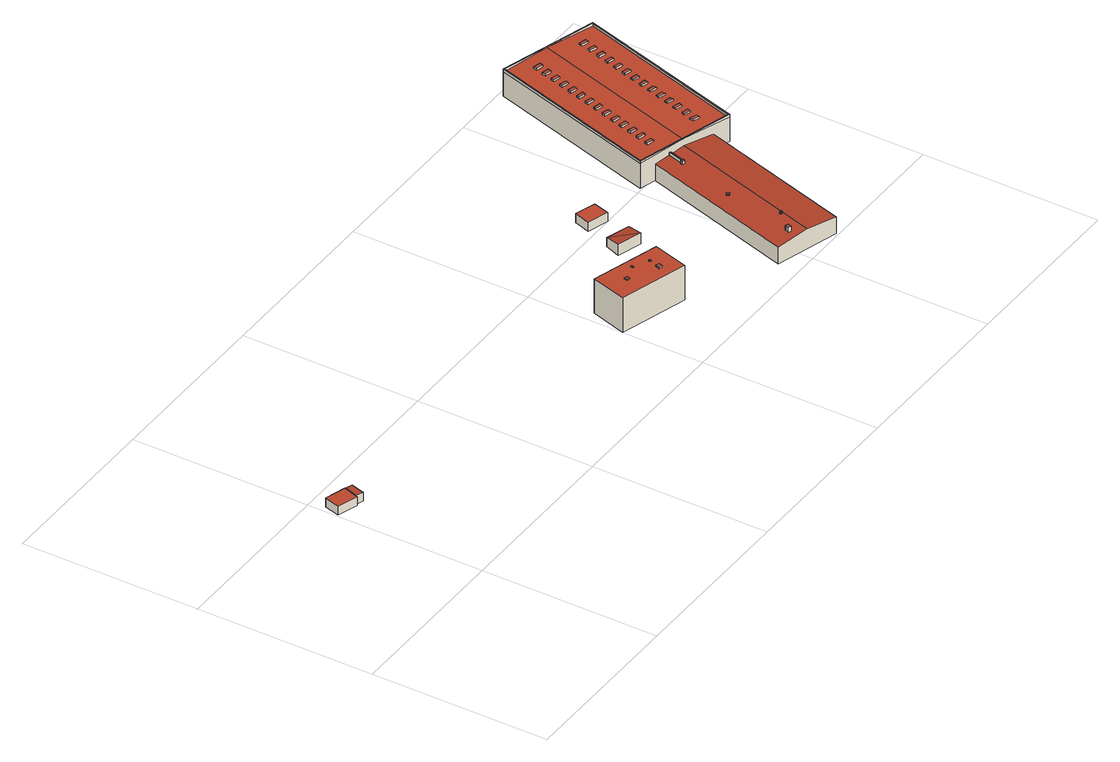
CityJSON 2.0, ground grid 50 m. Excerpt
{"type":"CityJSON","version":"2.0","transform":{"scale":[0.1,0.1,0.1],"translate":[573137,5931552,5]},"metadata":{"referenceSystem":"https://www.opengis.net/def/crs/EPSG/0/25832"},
"CityObjects":{
"building1":{"type":"Building","attributes":{"Grundfläche 2D":"27.439386","Grundhöhe NN":"5.602"},"geometry":[{"type":"Solid","lod":"3","boundaries":[[[[0,1,2,3]],[[1,0,4,5]],[[2,1,5,6]],[[3,2,6,7]],[[0,3,7,4]],[[5,4,7,6]]]],"semantics":{"surfaces":[{"type":"RoofSurface"},{"type":"WallSurface"},{"type":"GroundSurface"}],"values":[[0,1,1,1,1,2]]}}]},
"building2":{"type":"Building","attributes":{"Grundfläche 2D":"8.705988","Grundhöhe NN":"5.605"},"geometry":[{"type":"Solid","lod":"3","boundaries":[[[[8,9,10,11]],[[12,13,11,10]],[[13,14,8,11]],[[14,15,9,8]],[[15,12,10,9]],[[15,14,13,12]]]],"semantics":{"surfaces":[{"type":"RoofSurface"},{"type":"WallSurface"},{"type":"GroundSurface"}],"values":[[0,1,1,1,1,2]]}}]},
"building3":{"type":"Building","attributes":{"Grundfläche 2D":"209.695184","Grundhöhe NN":"5.588"},"children":["building3-1","building3-2","building3-3","building3-4","building3-5"],"geometry":[{"type":"Solid","lod":"3","boundaries":[[[[16,17,18,19]],[[16,19,20,21]],[[17,16,21,22]],[[17,22,23,18]],[[19,18,23,20]],[[22,21,20,23]]]],"semantics":{"surfaces":[{"type":"RoofSurface"},{"type":"WallSurface"},{"type":"GroundSurface"}],"values":[[0,1,1,1,1,2]]}}]},
"building3-1":{"type":"BuildingInstallation","parents":["building3"],"geometry":[{"type":"MultiSurface","lod":"3","boundaries":[[[24,25,26,27]],[[25,24,28,29]],[[27,26,30,31]],[[24,27,31,28]],[[26,25,29,30]]],"semantics":{"surfaces":[{"type":"RoofSurface"},{"type":"WallSurface"}],"values":[0,1,1,1,1]}}]},
"building3-2":{"type":"BuildingInstallation","parents":["building3"],"geometry":[{"type":"MultiSurface","lod":"3","boundaries":[[[32,33,34,35]],[[36,37,35,34]],[[32,35,37,38]],[[38,39,33,32]],[[34,33,39,36]]],"semantics":{"surfaces":[{"type":"RoofSurface"},{"type":"WallSurface"}],"values":[0,1,1,1,1]}}]},
"building3-3":{"type":"BuildingInstallation","parents":["building3"],"geometry":[{"type":"MultiSurface","lod":"3","boundaries":[[[40,41,42,43]],[[43,42,44,45]],[[40,43,45,46]],[[41,40,46,47]],[[42,41,47,44]]],"semantics":{"surfaces":[{"type":"RoofSurface"},{"type":"WallSurface"}],"values":[0,1,1,1,1]}}]},
"building3-4":{"type":"BuildingInstallation","parents":["building3"],"geometry":[{"type":"MultiSurface","lod":"3","boundaries":[[[48,49,50,51,52,53,54,55,56,57,58,59,60,61,62,63,64,65,66,67,68]],[[69,70,49,48]],[[71,72,67,66]],[[72,73,68,67]],[[73,69,48,68]],[[70,74,50,49]],[[74,75,51,50]],[[75,76,52,51]],[[76,77,53,52]],[[77,78,54,53]],[[78,79,55,54]],[[79,80,56,55]],[[80,81,57,56]],[[81,82,58,57]],[[82,83,59,58]],[[83,84,60,59]],[[84,85,61,60]],[[85,86,62,61]],[[86,87,63,62]],[[87,88,64,63]],[[88,89,65,64]],[[89,71,66,65]]],"semantics":{"surfaces":[{"type":"RoofSurface"},{"type":"WallSurface"}],"values":[0,1,1,1,1,1,1,1,1,1,1,1,1,1,1,1,1,1,1,1,1,1]}}]},
"building3-5":{"type":"BuildingInstallation","parents":["building3"],"geometry":[{"type":"MultiSurface","lod":"3","boundaries":[[[90,91,92,93]],[[94,95,92,91]],[[95,96,93,92]],[[96,97,90,93]],[[97,94,91,90]],[[94,97,96,95]]],"semantics":{"surfaces":[{"type":"RoofSurface"},{"type":"WallSurface"},{"type":"OuterCeilingSurface"}],"values":[0,1,1,1,1,2]}}]},
"building4":{"type":"Building","attributes":{"Grundfläche 2D":"32.555893","Grundhöhe NN":"5.588"},"geometry":[{"type":"Solid","lod":"3","boundaries":[[[[98,99,100]],[[101,99,98]],[[102,103,100,99]],[[103,104,98,100]],[[104,105,101,98]],[[105,102,99,101]],[[105,104,103,102]]]],"semantics":{"surfaces":[{"type":"RoofSurface"},{"type":"WallSurface"},{"type":"GroundSurface"}],"values":[[0,0,1,1,1,1,2]]}}]},
"building5":{"type":"Building","attributes":{"Grundfläche 2D":"28.946441","Grundhöhe NN":"5.588"},"geometry":[{"type":"Solid","lod":"3","boundaries":[[[[106,107,108,109]],[[110,111,109,108]],[[111,112,106,109]],[[112,113,107,106]],[[113,110,108,107]],[[113,112,111,110]]]],"semantics":{"surfaces":[{"type":"RoofSurface"},{"type":"WallSurface"},{"type":"GroundSurface"}],"values":[[0,1,1,1,1,2]]}}]},
"building6":{"type":"Building","attributes":{"Grundfläche 2D":"2289.121837","Grundhöhe NN":"5.588"},"children":["building6-1","building6-2","building6-3","building6-4","building6-5","building6-6","building6-7","building6-8","building6-9","building6-10","building6-11","building6-12","building6-13","building6-14","building6-15","building6-16","building6-17","building6-18","building6-19","building6-20","building6-21","building6-22","building6-23","building6-24","building6-25","building6-26","building6-27","building6-28","building6-29","building6-30","building6-31","building6-32","building6-33"],"geometry":[{"type":"Solid","lod":"3","boundaries":[[[[114,115,116,117,118,119]],[[120,115,114,121,118,117,122]],[[123,124,125,126,127]],[[128,123,127,129]],[[130,131,132,133,134,135]],[[136,137,135,134]],[[125,124,123,128,116,115]],[[116,128,129,117]],[[138,139,119,118]],[[119,139,140,141,114]],[[141,142,121,114]],[[143,138,118,121,142]],[[122,117,129,127]],[[120,122,127,126]],[[115,120,126,125]],[[142,141,144,145]],[[138,143,142,145,146]],[[139,138,146,147]],[[132,131,130,135,137,148,144,141,140,139,147,149]],[[133,132,149,150]],[[136,134,133,150,151]],[[137,136,151,148]],[[146,145,144,148,151,150,149,147]]]],"semantics":{"surfaces":[{"type":"RoofSurface"},{"type":"WallSurface"},{"type":"GroundSurface"}],"values":[[0,0,0,0,0,0,1,1,1,1,1,1,1,1,1,1,1,1,1,1,1,1,2]]}}]},
"building6-1":{"type":"BuildingInstallation","parents":["building6"],"geometry":[{"type":"MultiSurface","lod":"3","boundaries":[[[152,153,154,155]],[[155,154,156,157]],[[152,155,157,158]],[[153,152,158,159]],[[154,153,159,156]]],"semantics":{"surfaces":[{"type":"RoofSurface"},{"type":"WallSurface"}],"values":[0,1,1,1,1]}}]},
"building6-2":{"type":"BuildingInstallation","parents":["building6"],"geometry":[{"type":"MultiSurface","lod":"3","boundaries":[[[160,161,162,163]],[[163,162,164,165]],[[160,163,165,166]],[[161,160,166,167]],[[162,161,167,164]]],"semantics":{"surfaces":[{"type":"RoofSurface"},{"type":"WallSurface"}],"values":[0,1,1,1,1]}}]},
"building6-3":{"type":"BuildingInstallation","parents":["building6"],"geometry":[{"type":"MultiSurface","lod":"3","boundaries":[[[168,169,170,171]],[[171,170,172,173]],[[168,171,173,174]],[[169,168,174,175]],[[170,169,175,172]]],"semantics":{"surfaces":[{"type":"RoofSurface"},{"type":"WallSurface"}],"values":[0,1,1,1,1]}}]},
"building6-4":{"type":"BuildingInstallation","parents":["building6"],"geometry":[{"type":"MultiSurface","lod":"3","boundaries":[[[176,177,178,179]],[[179,178,180,181]],[[176,179,181,182]],[[177,176,182,183]],[[178,177,183,180]]],"semantics":{"surfaces":[{"type":"RoofSurface"},{"type":"WallSurface"}],"values":[0,1,1,1,1]}}]},
"building6-5":{"type":"BuildingInstallation","parents":["building6"],"geometry":[{"type":"MultiSurface","lod":"3","boundaries":[[[184,185,186,187]],[[187,186,188,189]],[[184,187,189,190]],[[185,184,190,191]],[[186,185,191,188]]],"semantics":{"surfaces":[{"type":"RoofSurface"},{"type":"WallSurface"}],"values":[0,1,1,1,1]}}]},
"building6-6":{"type":"BuildingInstallation","parents":["building6"],"geometry":[{"type":"MultiSurface","lod":"3","boundaries":[[[192,193,194,195]],[[195,194,196,197]],[[192,195,197,198]],[[193,192,198,199]],[[194,193,199,196]]],"semantics":{"surfaces":[{"type":"RoofSurface"},{"type":"WallSurface"}],"values":[0,1,1,1,1]}}]},
"building6-7":{"type":"BuildingInstallation","parents":["building6"],"geometry":[{"type":"MultiSurface","lod":"3","boundaries":[[[200,201,202,203]],[[203,202,204,205]],[[200,203,205,206]],[[206,207,201,200]],[[207,204,202,201]]],"semantics":{"surfaces":[{"type":"RoofSurface"},{"type":"WallSurface"}],"values":[0,1,1,1,1]}}]},
"building6-8":{"type":"BuildingInstallation","parents":["building6"],"geometry":[{"type":"MultiSurface","lod":"3","boundaries":[[[208,209,210,211]],[[211,210,212,213]],[[208,211,213,214]],[[209,208,214,215]],[[210,209,215,212]]],"semantics":{"surfaces":[{"type":"RoofSurface"},{"type":"WallSurface"}],"values":[0,1,1,1,1]}}]},
"building6-9":{"type":"BuildingInstallation","parents":["building6"],"geometry":[{"type":"MultiSurface","lod":"3","boundaries":[[[216,217,218,219]],[[217,216,220,130]],[[131,218,217,130]],[[131,221,219,218]]],"semantics":{"surfaces":[{"type":"RoofSurface"},{"type":"WallSurface"}],"values":[0,1,1,1]}}]},
"building6-10":{"type":"BuildingInstallation","parents":["building6"],"geometry":[{"type":"MultiSurface","lod":"3","boundaries":[[[222,223,224,225,226,227,228]],[[229,220,216,219,221,230,226,225,224]],[[230,231,227,226]],[[231,232,228,227]],[[232,233,234,223,222,228]],[[234,229,224,223]]],"semantics":{"surfaces":[{"type":"RoofSurface"},{"type":"WallSurface"}],"values":[0,1,1,1,1,1]}}]},
"building6-11":{"type":"BuildingInstallation","parents":["building6"],"geometry":[{"type":"MultiSurface","lod":"3","boundaries":[[[235,236,237,238,239,240,241,242,243,244,245,246,247,248,249,250,251,252,253,254,255,256,257,258,259,260,261,262,263]],[[239,238,264,265]],[[240,239,265,266]],[[241,240,266,267]],[[238,237,268,264]],[[242,241,267,269]],[[243,242,269,270]],[[244,243,270,271]],[[245,244,271,272]],[[246,245,272,273]],[[247,246,273,274]],[[247,274,275]],[[248,247,275,276]],[[249,248,276,277]],[[250,249,277,278]],[[251,250,278,279]],[[252,251,279,280]],[[253,252,280,281]],[[254,253,281,282]],[[255,254,282,283]],[[256,255,283,284]],[[257,256,284,285]],[[258,257,285,286]],[[259,258,286,287]],[[260,259,287,288]],[[261,260,288,289]],[[262,261,289,290]],[[263,262,290,291]],[[235,263,291,292]],[[236,235,292,293]],[[237,236,293,268]]],"semantics":{"surfaces":[{"type":"RoofSurface"},{"type":"WallSurface"}],"values":[0,1,1,1,1,1,1,1,1,1,1,1,1,1,1,1,1,1,1,1,1,1,1,1,1,1,1,1,1,1,1]}}]},
"building6-12":{"type":"BuildingInstallation","parents":["building6"],"geometry":[{"type":"MultiSurface","lod":"3","boundaries":[[[294,295,296,297]],[[297,296,298,299]],[[294,297,299,300]],[[295,294,300,301]],[[296,295,301,298]]],"semantics":{"surfaces":[{"type":"RoofSurface"},{"type":"WallSurface"}],"values":[0,1,1,1,1]}}]},
"building6-13":{"type":"BuildingInstallation","parents":["building6"],"geometry":[{"type":"MultiSurface","lod":"3","boundaries":[[[302,303,304,305,306,307,308,309,310,311,312,313,314,315,316,317,318,319,320,321,322,323,324,325]],[[326,327,303,302]],[[328,329,324,323]],[[329,330,325,324]],[[330,326,302,325]],[[327,331,304,303]],[[331,332,305,304]],[[332,333,306,305]],[[333,334,307,306]],[[334,335,308,307]],[[335,336,309,308]],[[336,337,310,309]],[[337,338,311,310]],[[338,339,312,311]],[[339,340,313,312]],[[340,341,314,313]],[[341,342,315,314]],[[342,343,316,315]],[[343,344,317,316]],[[344,345,318,317]],[[345,346,319,318]],[[346,347,320,319]],[[347,348,321,320]],[[348,349,322,321]],[[349,328,323,322]]],"semantics":{"surfaces":[{"type":"RoofSurface"},{"type":"WallSurface"}],"values":[0,1,1,1,1,1,1,1,1,1,1,1,1,1,1,1,1,1,1,1,1,1,1,1,1]}}]},
"building6-14":{"type":"BuildingInstallation","parents":["building6"],"geometry":[{"type":"MultiSurface","lod":"3","boundaries":[[[350,351,352,353]],[[353,352,354,355]],[[350,353,355,356]],[[351,350,356,357]],[[352,351,357,354]]],"semantics":{"surfaces":[{"type":"RoofSurface"},{"type":"WallSurface"}],"values":[0,1,1,1,1]}}]},
"building6-15":{"type":"BuildingInstallation","parents":["building6"],"geometry":[{"type":"MultiSurface","lod":"3","boundaries":[[[358,359,360,361]],[[361,360,362,363]],[[358,361,363,364]],[[359,358,364,365]],[[360,359,365,362]]],"semantics":{"surfaces":[{"type":"RoofSurface"},{"type":"WallSurface"}],"values":[0,1,1,1,1]}}]},
"building6-16":{"type":"BuildingInstallation","parents":["building6"],"geometry":[{"type":"MultiSurface","lod":"3","boundaries":[[[366,367,368,369]],[[369,368,370,371]],[[366,369,371,372]],[[367,366,372,373]],[[368,367,373,370]]],"semantics":{"surfaces":[{"type":"RoofSurface"},{"type":"WallSurface"}],"values":[0,1,1,1,1]}}]},
"building6-17":{"type":"BuildingInstallation","parents":["building6"],"geometry":[{"type":"MultiSurface","lod":"3","boundaries":[[[374,375,376,377]],[[377,376,378,379]],[[374,377,379,380]],[[375,374,380,381]],[[376,375,381,378]]],"semantics":{"surfaces":[{"type":"RoofSurface"},{"type":"WallSurface"}],"values":[0,1,1,1,1]}}]},
"building6-18":{"type":"BuildingInstallation","parents":["building6"],"geometry":[{"type":"MultiSurface","lod":"3","boundaries":[[[382,383,384,385]],[[385,384,386,387]],[[382,385,387,388]],[[383,382,388,389]],[[384,383,389,386]]],"semantics":{"surfaces":[{"type":"RoofSurface"},{"type":"WallSurface"}],"values":[0,1,1,1,1]}}]},
"building6-19":{"type":"BuildingInstallation","parents":["building6"],"geometry":[{"type":"MultiSurface","lod":"3","boundaries":[[[390,391,392,393]],[[393,392,394,395]],[[390,393,395,396]],[[391,390,396,397]],[[392,391,397,394]]],"semantics":{"surfaces":[{"type":"RoofSurface"},{"type":"WallSurface"}],"values":[0,1,1,1,1]}}]},
"building6-20":{"type":"BuildingInstallation","parents":["building6"],"geometry":[{"type":"MultiSurface","lod":"3","boundaries":[[[398,399,400,401]],[[401,400,402,403]],[[398,401,403,404]],[[399,398,404,405]],[[400,399,405,402]]],"semantics":{"surfaces":[{"type":"RoofSurface"},{"type":"WallSurface"}],"values":[0,1,1,1,1]}}]},
"building6-21":{"type":"BuildingInstallation","parents":["building6"],"geometry":[{"type":"MultiSurface","lod":"3","boundaries":[[[406,407,408,409]],[[410,411,409,408]],[[406,409,411,412]],[[412,413,407,406]],[[408,407,413,410]]],"semantics":{"surfaces":[{"type":"RoofSurface"},{"type":"WallSurface"}],"values":[0,1,1,1,1]}}]},
"building6-22":{"type":"BuildingInstallation","parents":["building6"],"geometry":[{"type":"MultiSurface","lod":"3","boundaries":[[[414,415,416,417]],[[418,419,417,416]],[[414,417,419,420]],[[420,421,415,414]],[[416,415,421,418]]],"semantics":{"surfaces":[{"type":"RoofSurface"},{"type":"WallSurface"}],"values":[0,1,1,1,1]}}]},
"building6-23":{"type":"BuildingInstallation","parents":["building6"],"geometry":[{"type":"MultiSurface","lod":"3","boundaries":[[[422,423,424,425]],[[426,427,425,424]],[[422,425,427,428]],[[428,429,423,422]],[[424,423,429,426]]],"semantics":{"surfaces":[{"type":"RoofSurface"},{"type":"WallSurface"}],"values":[0,1,1,1,1]}}]},
"building6-24":{"type":"BuildingInstallation","parents":["building6"],"geometry":[{"type":"MultiSurface","lod":"3","boundaries":[[[430,431,432,433]],[[433,432,434,435]],[[430,433,435,436]],[[431,430,436,437]],[[432,431,437,434]]],"semantics":{"surfaces":[{"type":"RoofSurface"},{"type":"WallSurface"}],"values":[0,1,1,1,1]}}]},
"building6-25":{"type":"BuildingInstallation","parents":["building6"],"geometry":[{"type":"MultiSurface","lod":"3","boundaries":[[[438,439,440,441]],[[441,440,442,443]],[[438,441,443,444]],[[439,438,444,445]],[[440,439,445,442]]],"semantics":{"surfaces":[{"type":"RoofSurface"},{"type":"WallSurface"}],"values":[0,1,1,1,1]}}]},
"building6-26":{"type":"BuildingInstallation","parents":["building6"],"geometry":[{"type":"MultiSurface","lod":"3","boundaries":[[[446,447,448,449]],[[449,448,450,451]],[[446,449,451,452]],[[447,446,452,453]],[[448,447,453,450]]],"semantics":{"surfaces":[{"type":"RoofSurface"},{"type":"WallSurface"}],"values":[0,1,1,1,1]}}]},
"building6-27":{"type":"BuildingInstallation","parents":["building6"],"geometry":[{"type":"MultiSurface","lod":"3","boundaries":[[[454,455,456,457]],[[457,456,458,459]],[[454,457,459,460]],[[455,454,460,461]],[[456,455,461,458]]],"semantics":{"surfaces":[{"type":"RoofSurface"},{"type":"WallSurface"}],"values":[0,1,1,1,1]}}]},
"building6-28":{"type":"BuildingInstallation","parents":["building6"],"geometry":[{"type":"MultiSurface","lod":"3","boundaries":[[[462,463,464,465]],[[466,467,465,464]],[[462,465,467,468]],[[468,469,463,462]],[[464,463,469,466]]],"semantics":{"surfaces":[{"type":"RoofSurface"},{"type":"WallSurface"}],"values":[0,1,1,1,1]}}]},
"building6-29":{"type":"BuildingInstallation","parents":["building6"],"geometry":[{"type":"MultiSurface","lod":"3","boundaries":[[[470,471,472,473]],[[474,475,473,472]],[[470,473,475,476]],[[476,477,471,470]],[[472,471,477,474]]],"semantics":{"surfaces":[{"type":"RoofSurface"},{"type":"WallSurface"}],"values":[0,1,1,1,1]}}]},
"building6-30":{"type":"BuildingInstallation","parents":["building6"],"geometry":[{"type":"MultiSurface","lod":"3","boundaries":[[[478,479,480,481]],[[481,480,482,483]],[[478,481,483,484]],[[479,478,484,485]],[[480,479,485,482]]],"semantics":{"surfaces":[{"type":"RoofSurface"},{"type":"WallSurface"}],"values":[0,1,1,1,1]}}]},
"building6-31":{"type":"BuildingInstallation","parents":["building6"],"geometry":[{"type":"MultiSurface","lod":"3","boundaries":[[[486,487,488,489]],[[489,488,490,491]],[[486,489,491,492]],[[487,486,492,493]],[[488,487,493,490]]],"semantics":{"surfaces":[{"type":"RoofSurface"},{"type":"WallSurface"}],"values":[0,1,1,1,1]}}]},
"building6-32":{"type":"BuildingInstallation","parents":["building6"],"geometry":[{"type":"MultiSurface","lod":"3","boundaries":[[[494,495,496,497]],[[497,496,498,499]],[[494,497,499,500]],[[495,494,500,501]],[[496,495,501,498]]],"semantics":{"surfaces":[{"type":"RoofSurface"},{"type":"WallSurface"}],"values":[0,1,1,1,1]}}]},
"building6-33":{"type":"BuildingInstallation","parents":["building6"],"geometry":[{"type":"MultiSurface","lod":"3","boundaries":[[[502,503,504,505]],[[505,504,506,507]],[[502,505,507,508]],[[503,502,508,509]],[[504,503,509,506]]],"semantics":{"surfaces":[{"type":"RoofSurface"},{"type":"WallSurface"}],"values":[0,1,1,1,1]}}]}
},
"vertices":[
[19,459,33],[6,415,32],[63,397,32],[77,441,33],[19,459,6],[6,415,6],[63,397,6],[77,441,6],
[86,395,32],[98,434,32],[78,440,33],[66,402,33],[78,440,6],[66,402,6],[86,395,6],[98,434,6],
[1002,230,109],[1195,173,109],[1224,273,109],[1032,330,109],[1032,330,6],[1002,230,6],[1195,173,6],[1224,273,6],
[1078,257,111],[1081,266,111],[1071,269,111],[1069,259,111],[1078,257,109],[1081,266,109],[1071,269,109],[1069,259,109],
[1119,275,111],[1123,274,111],[1125,281,111],[1121,282,111],[1125,281,109],[1121,282,109],[1119,275,109],[1123,274,109],
[1150,218,114],[1160,216,114],[1163,227,114],[1154,230,114],[1163,227,109],[1154,230,109],[1150,218,109],[1160,216,109],
[1165,257,111],[1165,256,111],[1164,256,111],[1163,256,111],[1163,255,111],[1163,254,111],[1163,253,111],[1164,252,111],[1165,252,111],[1165,251,111],[1166,251,111],[1166,252,111],[1167,252,111],[1168,252,111],[1168,253,111],[1168,254,111],[1168,255,111],[1168,256,111],[1167,256,111],[1167,257,111],[1166,257,111],[1165,257,109],[1165,256,109],[1167,256,109],[1167,257,109],[1166,257,109],[1164,256,109],[1163,256,109],[1163,255,109],[1163,254,109],[1163,253,109],[1164,252,109],[1165,252,109],[1165,251,109],[1166,251,109],[1166,252,109],[1167,252,109],[1168,252,109],[1168,253,109],[1168,254,109],[1168,255,109],[1168,256,109],
[1219,208,47],[1224,225,47],[1211,229,47],[1206,212,47],[1224,225,45],[1211,229,45],[1206,212,45],[1219,208,45],
[1277,449,33],[1331,385,39],[1344,428,33],[1262,406,38],[1331,385,6],[1344,428,6],[1277,449,6],[1262,406,6],
[1306,519,33],[1365,501,33],[1378,546,33],[1321,565,33],[1378,546,6],[1321,565,6],[1306,519,6],[1365,501,6],
[1798,425,87],[1796,429,87],[1525,509,87],[1664,984,87],[1662,987,87],[1521,507,87],[1935,903,87],[1939,906,87],[1794,945,87],[1655,471,86],[1658,470,86],[1796,429,80],[1935,903,80],[1794,945,86],[1525,509,80],[1664,984,80],[1615,479,60],[1611,480,60],[1568,493,55],[1439,60,55],[1529,34,65],[1657,467,65],[1619,7,55],[1747,440,55],[1662,987,80],[1521,507,80],[1654,468,86],[1798,425,80],[1939,906,80],[1795,948,86],[1798,425,6],[1939,906,6],[1662,987,6],[1521,507,6],[1747,440,6],[1568,493,6],[1439,60,6],[1619,7,6],
[1831,753,88],[1833,762,88],[1815,767,88],[1812,758,88],[1815,767,83],[1812,758,83],[1831,753,82],[1833,762,82],
[1683,839,88],[1680,830,88],[1699,824,88],[1702,833,88],[1699,824,83],[1702,833,83],[1683,839,82],[1680,830,82],
[1797,708,87],[1795,699,87],[1813,693,87],[1816,702,87],[1813,693,82],[1816,702,82],[1797,708,83],[1795,699,83],
[1857,843,88],[1860,852,88],[1842,858,88],[1839,849,88],[1842,858,83],[1839,849,83],[1857,843,82],[1860,852,82],
[1709,929,88],[1707,919,88],[1726,914,88],[1729,924,88],[1726,914,83],[1729,924,83],[1709,929,82],[1707,919,82],
[1665,779,88],[1663,770,88],[1681,765,88],[1684,774,88],[1681,765,83],[1684,774,83],[1665,779,82],[1663,770,82],
[1778,574,87],[1780,583,87],[1762,588,87],[1760,579,87],[1762,588,83],[1760,579,83],[1778,574,82],[1780,583,82],
[1848,813,88],[1851,822,88],[1833,828,88],[1830,818,88],[1833,828,83],[1830,818,83],[1848,813,82],[1851,822,82],
[1602,437,69],[1615,479,69],[1611,480,69],[1599,438,69],[1602,437,60],[1599,438,60],
[1597,432,70],[1602,430,70],[1604,436,70],[1602,437,70],[1598,438,70],[1597,438,70],[1596,432,70],[1604,436,60],[1598,438,59],[1597,438,59],[1596,432,59],[1597,432,60],[1602,430,60],
[1551,279,63],[1550,279,63],[1550,278,63],[1549,278,63],[1548,278,63],[1548,277,63],[1547,276,63],[1547,275,63],[1547,274,63],[1547,273,63],[1548,272,63],[1548,271,63],[1549,271,63],[1550,270,63],[1551,270,63],[1552,270,63],[1553,270,63],[1553,271,63],[1554,271,63],[1555,272,63],[1555,273,63],[1555,274,63],[1555,275,63],[1555,276,63],[1555,277,63],[1554,277,63],[1554,278,63],[1553,278,63],[1552,279,63],[1549,278,59],[1548,278,59],[1548,277,59],[1547,276,59],[1550,278,59],[1547,275,59],[1547,274,59],[1547,273,59],[1548,272,59],[1548,271,59],[1549,271,59],[1549,271,60],[1550,270,60],[1551,270,60],[1552,270,60],[1553,270,60],[1553,271,60],[1554,271,60],[1555,272,60],[1555,273,60],[1555,274,60],[1555,275,60],[1555,276,60],[1555,277,60],[1554,277,60],[1554,278,60],[1553,278,60],[1552,279,60],[1551,279,59],[1550,279,59],
[1502,79,75],[1498,68,75],[1506,65,75],[1510,76,75],[1506,65,61],[1510,76,61],[1502,79,60],[1498,68,60],
[1549,125,70],[1549,124,70],[1548,124,70],[1548,123,70],[1547,123,70],[1547,122,70],[1547,121,70],[1547,120,70],[1548,120,70],[1548,119,70],[1549,119,70],[1550,119,70],[1551,119,70],[1552,119,70],[1552,120,70],[1553,120,70],[1553,121,70],[1553,122,70],[1553,123,70],[1552,123,70],[1552,124,70],[1551,124,70],[1551,125,70],[1550,125,70],[1549,125,64],[1549,124,64],[1551,124,64],[1551,125,64],[1550,125,64],[1548,124,64],[1548,123,64],[1547,123,64],[1547,122,64],[1547,121,64],[1547,120,64],[1548,120,64],[1548,119,64],[1549,119,64],[1550,119,64],[1551,119,64],[1552,119,64],[1552,120,64],[1553,120,64],[1553,121,64],[1553,122,64],[1553,123,64],[1552,123,64],[1552,124,64],
[1657,749,88],[1654,740,88],[1673,735,88],[1675,744,88],[1673,735,83],[1675,744,83],[1657,749,82],[1654,740,82],
[1648,719,88],[1645,710,88],[1664,705,88],[1667,714,88],[1664,705,83],[1667,714,83],[1648,719,82],[1645,710,82],
[1639,689,88],[1636,680,88],[1655,675,88],[1658,684,88],[1655,675,83],[1658,684,83],[1639,689,82],[1636,680,82],
[1674,809,88],[1671,800,88],[1690,794,88],[1693,803,88],[1690,794,83],[1693,803,83],[1674,809,82],[1671,800,82],
[1621,629,88],[1618,620,88],[1637,614,88],[1640,624,88],[1637,614,83],[1640,624,83],[1621,629,82],[1618,620,82],
[1804,663,87],[1807,673,87],[1788,678,87],[1786,669,87],[1788,678,83],[1786,669,83],[1804,663,82],[1807,673,82],
[1866,873,88],[1869,882,88],[1850,888,88],[1847,879,88],[1850,888,83],[1847,879,83],[1866,873,82],[1869,882,82],
[1760,514,87],[1763,523,87],[1745,528,87],[1742,519,87],[1745,528,83],[1742,519,83],[1760,514,82],[1763,523,82],
[1769,544,87],[1772,553,87],[1753,559,87],[1751,549,87],[1753,559,83],[1751,549,83],[1769,544,82],[1772,553,82],
[1604,570,88],[1601,561,88],[1620,555,88],[1623,564,88],[1620,555,83],[1623,564,83],[1604,570,82],[1601,561,82],
[1796,633,87],[1798,643,87],[1780,648,87],[1777,639,87],[1780,648,83],[1777,639,83],[1796,633,82],[1798,643,82],
[1787,603,87],[1789,613,87],[1771,618,87],[1768,609,87],[1771,618,83],[1768,609,83],[1787,603,82],[1789,613,82],
[1612,599,88],[1610,590,88],[1629,585,88],[1631,594,88],[1629,585,83],[1631,594,83],[1612,599,82],[1610,590,82],
[1692,869,88],[1689,860,88],[1708,854,88],[1711,864,88],[1708,854,83],[1711,864,83],[1692,869,82],[1689,860,82],
[1751,483,87],[1754,493,87],[1735,499,87],[1733,489,87],[1735,499,83],[1733,489,83],[1751,483,82],[1754,493,82],
[1630,659,88],[1627,650,88],[1646,644,88],[1649,653,88],[1646,644,83],[1649,653,83],[1630,659,82],[1627,650,82],
[1822,723,88],[1825,733,88],[1806,738,88],[1803,729,88],[1806,738,83],[1803,729,83],[1822,723,82],[1825,733,82],
[1700,899,88],[1698,890,88],[1717,884,88],[1719,894,88],[1717,884,83],[1719,894,83],[1700,899,82],[1698,890,82],
[1595,540,88],[1592,531,88],[1611,525,88],[1613,534,88],[1611,525,83],[1613,534,83],[1595,540,82],[1592,531,82],
[1840,783,88],[1842,792,88],[1824,798,88],[1821,789,88],[1824,798,83],[1821,789,83],[1840,783,82],[1842,792,82]
]}
